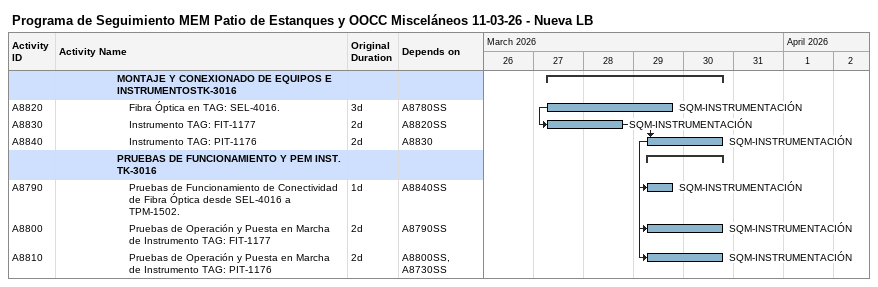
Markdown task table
Programa de Seguimiento MEM Patio de Estanques y OOCC Misceláneos 11-03-26 - Nueva LB

| ID | Level | Task | Original duration | Start | Finish | Predecessors | Resources |
|---|---|---|---|---|---|---|---|
|  | 6 | **MONTAJE Y CONEXIONADO DE EQUIPOS E INSTRUMENTOSTK-3016** |  | 2026-03-27 | 2026-03-30 |  |  |
| A8820 | 7 | Fibra Óptica en TAG: SEL-4016. | 3d | 2026-03-27 | 2026-03-29 | A8780SS | SQM-INSTRUMENTACIÓN |
| A8830 | 7 | Instrumento TAG: FIT-1177 | 2d | 2026-03-27 | 2026-03-28 | A8820SS | SQM-INSTRUMENTACIÓN |
| A8840 | 7 | Instrumento TAG: PIT-1176 | 2d | 2026-03-29 | 2026-03-30 | A8830 | SQM-INSTRUMENTACIÓN |
|  | 6 | **PRUEBAS DE FUNCIONAMIENTO Y PEM INST. TK-3016** |  | 2026-03-29 | 2026-03-30 |  |  |
| A8790 | 7 | Pruebas de Funcionamiento de Conectividad de Fibra Óptica desde SEL-4016 a TPM-1502. | 1d | 2026-03-29 | 2026-03-29 | A8840SS | SQM-INSTRUMENTACIÓN |
| A8800 | 7 | Pruebas de Operación y Puesta en Marcha de Instrumento TAG: FIT-1177 | 2d | 2026-03-29 | 2026-03-30 | A8790SS | SQM-INSTRUMENTACIÓN |
| A8810 | 7 | Pruebas de Operación y Puesta en Marcha de Instrumento TAG: PIT-1176 | 2d | 2026-03-29 | 2026-03-30 | A8800SS, A8730SS | SQM-INSTRUMENTACIÓN |
